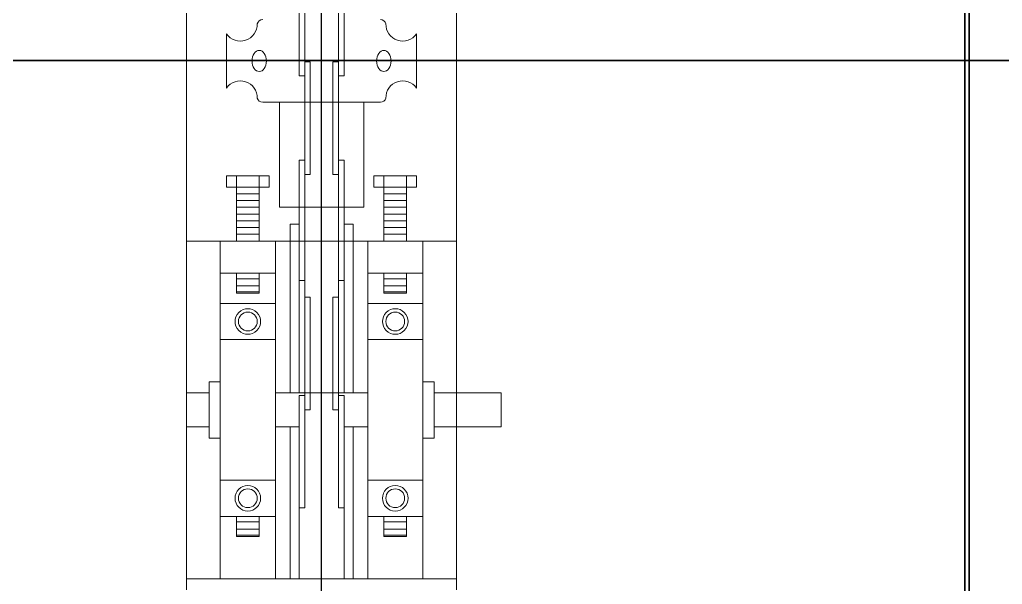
# Model space of a CAD drawing. Header units: millimetres. Extents: x -93009755325 to 1190721, y -74648 to 62868853516.
# Drawn here: x 251234 to 252151, y -26330 to -25803 of the extents above; entities that cross this region are included whole.
import ezdxf

# ---------------------------------------------------------------- set-up
doc = ezdxf.new("R2010")
doc.units = ezdxf.units.MM
doc.layers.add('WINDOW_TEXT', color=7, linetype='Continuous')

# ---------------------------------------------------------------- blocks, each defined once
blk = doc.blocks.new('asfadfadf')
at = {"lineweight": 13}
for p, q in [((-285806.23, -31391.21), (-285806.23, -31453.92)), ((-285774.75, -31391.21), (-285806.23, -31391.21)), ((-285806.23, -31391.21), (-285806.23, -31453.92)), ((-285774.75, -31391.21), (-285806.23, -31391.21)), ((-285806.23, -31391.21), (-285806.23, -31453.92)), ((-285774.75, -31391.21), (-285806.23, -31391.21)), ((-285806.23, -31391.21), (-285806.23, -31453.92)), ((-285774.75, -31391.21), (-285806.23, -31391.21)), ((-285774.75, -31391.21), (-285774.75, -31453.92)), ((-285774.75, -31391.21), (-285774.75, -31453.92)), ((-285774.75, -31391.21), (-285774.75, -31453.92)), ((-285774.75, -31391.21), (-285774.75, -31453.92)), ((-285622.59, -31432.93), (-286923.77, -31432.93)), ((-285622.59, -31432.93), (-286923.77, -31432.93)), ((-285622.59, -31432.93), (-286923.77, -31432.93)), ((-285622.59, -31432.93), (-286923.77, -31432.93)), ((-285947.89, -31432.93), (-285947.89, -31684.78)), ((-285947.89, -31432.93), (-285947.89, -31684.78)), ((-285947.89, -31432.93), (-285947.89, -31684.78)), ((-285947.89, -31432.93), (-285947.89, -31684.78)), ((-285633.09, -31432.93), (-285633.09, -31684.78)), ((-285633.09, -31432.93), (-285633.09, -31684.78)), ((-285633.09, -31432.93), (-285633.09, -31684.78)), ((-285633.09, -31432.93), (-285633.09, -31684.78)), ((-285764.25, -31453.92), (-285816.72, -31453.92)), ((-285816.72, -31453.92), (-285816.72, -31464.41)), ((-285764.25, -31453.92), (-285816.72, -31453.92)), ((-285816.72, -31453.92), (-285816.72, -31464.41)), ((-285764.25, -31453.92), (-285816.72, -31453.92)), ((-285816.72, -31453.92), (-285816.72, -31464.41)), ((-285764.25, -31453.92), (-285816.72, -31453.92)), ((-285816.72, -31453.92), (-285816.72, -31464.41)), ((-285764.25, -31453.92), (-285764.25, -31464.41)), ((-285764.25, -31453.92), (-285764.25, -31464.41)), ((-285764.25, -31453.92), (-285764.25, -31464.41)), ((-285764.25, -31453.92), (-285764.25, -31464.41)), ((-286090.48, -31470.24), (-286141.08, -31470.24)), ((-286090.48, -31470.24), (-286141.08, -31470.24)), ((-286090.48, -31470.24), (-286141.08, -31470.24)), ((-286090.48, -31470.24), (-286141.08, -31470.24)), ((-286008.75, -31500.62), (-286008.75, -31470.19)), ((-285998.25, -31470.19), (-286008.75, -31470.19)), ((-286008.75, -31500.62), (-286008.75, -31470.19)), ((-285998.25, -31470.19), (-286008.75, -31470.19)), ((-286008.75, -31500.62), (-286008.75, -31470.19)), ((-285998.25, -31470.19), (-286008.75, -31470.19)), ((-286008.75, -31500.62), (-286008.75, -31470.19)), ((-285998.25, -31470.19), (-286008.75, -31470.19)), ((-285998.25, -31500.62), (-285998.25, -31470.19)), ((-285998.25, -31500.62), (-285998.25, -31470.19)), ((-285998.25, -31500.62), (-285998.25, -31470.19)), ((-285998.25, -31500.62), (-285998.25, -31470.19)), ((-285633.09, -31464.41), (-285947.89, -31464.41)), ((-285633.09, -31464.41), (-285947.89, -31464.41)), ((-285633.09, -31464.41), (-285947.89, -31464.41)), ((-285633.09, -31464.41), (-285947.89, -31464.41)), ((-285917.92, -31515.83), (-285917.92, -31464.41)), ((-285917.92, -31515.83), (-285917.92, -31464.41)), ((-285917.92, -31515.83), (-285917.92, -31464.41)), ((-285917.92, -31515.83), (-285917.92, -31464.41)), ((-285889.79, -31515.83), (-285889.79, -31464.41)), ((-285889.79, -31515.83), (-285889.79, -31464.41)), ((-285889.79, -31515.83), (-285889.79, -31464.41)), ((-285889.79, -31515.83), (-285889.79, -31464.41)), ((-285855.96, -31515.83), (-285855.96, -31464.41)), ((-285855.96, -31515.83), (-285855.96, -31464.41)), ((-285855.96, -31515.83), (-285855.96, -31464.41)), ((-285855.96, -31515.83), (-285855.96, -31464.41)), ((-285725.01, -31515.83), (-285725.01, -31464.41)), ((-285725.01, -31515.83), (-285725.01, -31464.41)), ((-285725.01, -31515.83), (-285725.01, -31464.41)), ((-285725.01, -31515.83), (-285725.01, -31464.41)), ((-285691.18, -31515.83), (-285691.18, -31464.41)), ((-285691.18, -31515.83), (-285691.18, -31464.41)), ((-285691.18, -31515.83), (-285691.18, -31464.41)), ((-285691.18, -31515.83), (-285691.18, -31464.41)), ((-286008.75, -31479.63), (-286008.75, -31510.06)), ((-285998.25, -31479.63), (-286008.75, -31479.63)), ((-286008.75, -31479.63), (-286008.75, -31510.06)), ((-285998.25, -31479.63), (-286008.75, -31479.63)), ((-286008.75, -31479.63), (-286008.75, -31510.06)), ((-285998.25, -31479.63), (-286008.75, -31479.63)), ((-286008.75, -31479.63), (-286008.75, -31510.06)), ((-285998.25, -31479.63), (-286008.75, -31479.63)), ((-285947.89, -31479.63), (-285998.25, -31479.63)), ((-285998.25, -31479.63), (-285998.25, -31510.06)), ((-285947.89, -31479.63), (-285998.25, -31479.63)), ((-285998.25, -31479.63), (-285998.25, -31510.06)), ((-285947.89, -31479.63), (-285998.25, -31479.63)), ((-285998.25, -31479.63), (-285998.25, -31510.06)), ((-285947.89, -31479.63), (-285998.25, -31479.63)), ((-285998.25, -31479.63), (-285998.25, -31510.06)), ((-285991.96, -31500.62), (-285991.96, -31479.63)), ((-285991.96, -31500.62), (-285991.96, -31479.63)), ((-285991.96, -31500.62), (-285991.96, -31479.63)), ((-285991.96, -31500.62), (-285991.96, -31479.63)), ((-285985.66, -31500.62), (-285985.66, -31479.63)), ((-285985.66, -31500.62), (-285985.66, -31479.63)), ((-285985.66, -31500.62), (-285985.66, -31479.63)), ((-285985.66, -31500.62), (-285985.66, -31479.63)), ((-285979.37, -31500.62), (-285979.37, -31479.63)), ((-285979.37, -31500.62), (-285979.37, -31479.63)), ((-285979.37, -31500.62), (-285979.37, -31479.63)), ((-285979.37, -31500.62), (-285979.37, -31479.63)), ((-285973.07, -31500.62), (-285973.07, -31479.63)), ((-285973.07, -31500.62), (-285973.07, -31479.63)), ((-285973.07, -31500.62), (-285973.07, -31479.63)), ((-285973.07, -31500.62), (-285973.07, -31479.63)), ((-285966.77, -31500.62), (-285966.77, -31479.63)), ((-285966.77, -31500.62), (-285966.77, -31479.63)), ((-285966.77, -31500.62), (-285966.77, -31479.63)), ((-285966.77, -31500.62), (-285966.77, -31479.63)), ((-285960.48, -31500.62), (-285960.48, -31479.63)), ((-285960.48, -31500.62), (-285960.48, -31479.63)), ((-285960.48, -31500.62), (-285960.48, -31479.63)), ((-285960.48, -31500.62), (-285960.48, -31479.63)), ((-285954.18, -31500.62), (-285954.18, -31479.63)), ((-285954.18, -31500.62), (-285954.18, -31479.63)), ((-285954.18, -31500.62), (-285954.18, -31479.63)), ((-285954.18, -31500.62), (-285954.18, -31479.63)), ((-285917.92, -31479.63), (-285899.16, -31479.63)), ((-285917.92, -31479.63), (-285899.16, -31479.63)), ((-285917.92, -31479.63), (-285899.16, -31479.63)), ((-285917.92, -31479.63), (-285899.16, -31479.63)), ((-285912.7, -31500.62), (-285912.7, -31479.63)), ((-285912.7, -31500.62), (-285912.7, -31479.63)), ((-285912.7, -31500.62), (-285912.7, -31479.63)), ((-285912.7, -31500.62), (-285912.7, -31479.63)), ((-285906.12, -31500.62), (-285906.12, -31479.63)), ((-285906.12, -31500.62), (-285906.12, -31479.63)), ((-285906.12, -31500.62), (-285906.12, -31479.63)), ((-285906.12, -31500.62), (-285906.12, -31479.63)), ((-285900.57, -31500.62), (-285900.57, -31479.63)), ((-285900.57, -31500.62), (-285900.57, -31479.63)), ((-285900.57, -31500.62), (-285900.57, -31479.63)), ((-285900.57, -31500.62), (-285900.57, -31479.63)), ((-285899.16, -31500.62), (-285899.16, -31479.63)), ((-285899.16, -31500.62), (-285899.16, -31479.63)), ((-285899.16, -31500.62), (-285899.16, -31479.63)), ((-285899.16, -31500.62), (-285899.16, -31479.63)), ((-285691.18, -31479.63), (-285672.42, -31479.63)), ((-285691.18, -31479.63), (-285672.42, -31479.63)), ((-285691.18, -31479.63), (-285672.42, -31479.63)), ((-285691.18, -31479.63), (-285672.42, -31479.63)), ((-285685.96, -31500.62), (-285685.96, -31479.63)), ((-285685.96, -31500.62), (-285685.96, -31479.63)), ((-285685.96, -31500.62), (-285685.96, -31479.63)), ((-285685.96, -31500.62), (-285685.96, -31479.63)), ((-285679.37, -31500.62), (-285679.37, -31479.63)), ((-285679.37, -31500.62), (-285679.37, -31479.63)), ((-285679.37, -31500.62), (-285679.37, -31479.63)), ((-285679.37, -31500.62), (-285679.37, -31479.63)), ((-285673.83, -31500.62), (-285673.83, -31479.63)), ((-285673.83, -31500.62), (-285673.83, -31479.63)), ((-285673.83, -31500.62), (-285673.83, -31479.63)), ((-285673.83, -31500.62), (-285673.83, -31479.63)), ((-285672.42, -31500.62), (-285672.42, -31479.63)), ((-285672.42, -31500.62), (-285672.42, -31479.63)), ((-285672.42, -31500.62), (-285672.42, -31479.63)), ((-285672.42, -31500.62), (-285672.42, -31479.63)), ((-285998.25, -31500.62), (-286008.75, -31500.62)), ((-285998.25, -31500.62), (-286008.75, -31500.62)), ((-285998.25, -31500.62), (-286008.75, -31500.62)), ((-285998.25, -31500.62), (-286008.75, -31500.62)), ((-285947.89, -31500.62), (-285998.25, -31500.62)), ((-285947.89, -31500.62), (-285998.25, -31500.62)), ((-285947.89, -31500.62), (-285998.25, -31500.62)), ((-285947.89, -31500.62), (-285998.25, -31500.62)), ((-285917.92, -31500.62), (-285899.16, -31500.62)), ((-285917.92, -31500.62), (-285899.16, -31500.62)), ((-285917.92, -31500.62), (-285899.16, -31500.62)), ((-285917.92, -31500.62), (-285899.16, -31500.62)), ((-285691.18, -31500.62), (-285672.42, -31500.62)), ((-285691.18, -31500.62), (-285672.42, -31500.62)), ((-285691.18, -31500.62), (-285672.42, -31500.62)), ((-285691.18, -31500.62), (-285672.42, -31500.62)), ((-286077.27, -31503.97), (-286077.27, -31519.55)), ((-286077.27, -31503.97), (-286077.27, -31519.55)), ((-286077.27, -31503.97), (-286077.27, -31519.55)), ((-286077.27, -31503.97), (-286077.27, -31519.55)), ((-285998.25, -31510.06), (-286008.75, -31510.06)), ((-285998.25, -31510.06), (-286008.75, -31510.06)), ((-285998.25, -31510.06), (-286008.75, -31510.06)), ((-285998.25, -31510.06), (-286008.75, -31510.06)), ((-285633.09, -31515.83), (-285947.89, -31515.83)), ((-285633.09, -31515.83), (-285947.89, -31515.83)), ((-285633.09, -31515.83), (-285947.89, -31515.83)), ((-285633.09, -31515.83), (-285947.89, -31515.83)), ((-285806.23, -31515.83), (-285806.23, -31601.88)), ((-285806.23, -31515.83), (-285806.23, -31601.88)), ((-285806.23, -31515.83), (-285806.23, -31601.88)), ((-285806.23, -31515.83), (-285806.23, -31601.88)), ((-285774.75, -31515.83), (-285774.75, -31537.87)), ((-285774.75, -31515.83), (-285774.75, -31537.87)), ((-285774.75, -31515.83), (-285774.75, -31537.87)), ((-285774.75, -31515.83), (-285774.75, -31537.87)), ((-286077.27, -31519.55), (-286077.27, -31601.06)), ((-285979.37, -31519.55), (-286077.27, -31519.55)), ((-286077.27, -31519.55), (-286077.27, -31601.06)), ((-285979.37, -31519.55), (-286077.27, -31519.55)), ((-286077.27, -31519.55), (-286077.27, -31601.06)), ((-285979.37, -31519.55), (-286077.27, -31519.55)), ((-286077.27, -31519.55), (-286077.27, -31601.06)), ((-285979.37, -31519.55), (-286077.27, -31519.55)), ((-285979.37, -31519.55), (-285979.37, -31598.16)), ((-285979.37, -31519.55), (-285979.37, -31598.16)), ((-285979.37, -31519.55), (-285979.37, -31598.16)), ((-285979.37, -31519.55), (-285979.37, -31598.16)), ((-285963.63, -31529.47), (-285806.23, -31529.47)), ((-285963.63, -31537.87), (-285963.63, -31529.47)), ((-285963.63, -31529.47), (-285806.23, -31529.47)), ((-285963.63, -31537.87), (-285963.63, -31529.47)), ((-285963.63, -31529.47), (-285806.23, -31529.47)), ((-285963.63, -31537.87), (-285963.63, -31529.47)), ((-285963.63, -31529.47), (-285806.23, -31529.47)), ((-285963.63, -31537.87), (-285963.63, -31529.47)), ((-285806.23, -31529.47), (-285806.23, -31537.87)), ((-285806.23, -31529.47), (-285806.23, -31537.87)), ((-285806.23, -31529.47), (-285806.23, -31537.87)), ((-285806.23, -31529.47), (-285806.23, -31537.87)), ((-285774.75, -31529.47), (-285633.09, -31529.47)), ((-285774.75, -31529.47), (-285633.09, -31529.47)), ((-285774.75, -31529.47), (-285633.09, -31529.47)), ((-285774.75, -31529.47), (-285633.09, -31529.47)), ((-285633.09, -31529.47), (-285633.09, -31537.87)), ((-285633.09, -31529.47), (-285633.09, -31537.87)), ((-285633.09, -31529.47), (-285633.09, -31537.87)), ((-285633.09, -31529.47), (-285633.09, -31537.87)), ((-286206.96, -31537.87), (-286102.02, -31537.87)), ((-286206.96, -31537.87), (-286102.02, -31537.87)), ((-286206.96, -31537.87), (-286102.02, -31537.87)), ((-286206.96, -31537.87), (-286102.02, -31537.87)), ((-286102.02, -31543.11), (-286206.96, -31543.11)), ((-286102.02, -31543.11), (-286206.96, -31543.11)), ((-286102.02, -31543.11), (-286206.96, -31543.11)), ((-286102.02, -31543.11), (-286206.96, -31543.11)), ((-286114.84, -31548.36), (-286114.84, -31543.11)), ((-286114.84, -31543.11), (-286009.91, -31543.11)), ((-286114.84, -31548.36), (-286114.84, -31543.11)), ((-286114.84, -31543.11), (-286009.91, -31543.11)), ((-286114.84, -31548.36), (-286114.84, -31543.11)), ((-286114.84, -31543.11), (-286009.91, -31543.11)), ((-286114.84, -31548.36), (-286114.84, -31543.11)), ((-286114.84, -31543.11), (-286009.91, -31543.11)), ((-286102.02, -31537.87), (-286102.02, -31543.11)), ((-286102.02, -31537.87), (-286102.02, -31543.11)), ((-286102.02, -31537.87), (-286102.02, -31543.11)), ((-286102.02, -31537.87), (-286102.02, -31543.11)), ((-286023.44, -31543.11), (-286023.44, -31537.87)), ((-286023.44, -31537.87), (-285911.16, -31537.87)), ((-286023.44, -31543.11), (-286023.44, -31537.87)), ((-286023.44, -31537.87), (-285911.16, -31537.87)), ((-286023.44, -31543.11), (-286023.44, -31537.87)), ((-286023.44, -31537.87), (-285911.16, -31537.87)), ((-286023.44, -31543.11), (-286023.44, -31537.87)), ((-286023.44, -31537.87), (-285911.16, -31537.87)), ((-285911.16, -31543.11), (-286023.44, -31543.11)), ((-285911.16, -31543.11), (-286023.44, -31543.11)), ((-285911.16, -31543.11), (-286023.44, -31543.11)), ((-285911.16, -31543.11), (-286023.44, -31543.11)), ((-286009.91, -31543.11), (-286009.91, -31548.36)), ((-286009.91, -31543.11), (-286009.91, -31548.36)), ((-286009.91, -31543.11), (-286009.91, -31548.36)), ((-286009.91, -31543.11), (-286009.91, -31548.36)), ((-285806.23, -31537.87), (-285963.63, -31537.87)), ((-285806.23, -31537.87), (-285963.63, -31537.87)), ((-285806.23, -31537.87), (-285963.63, -31537.87)), ((-285806.23, -31537.87), (-285963.63, -31537.87)), ((-285911.16, -31537.87), (-285911.16, -31543.11)), ((-285911.16, -31543.11), (-285911.16, -31537.87)), ((-285911.16, -31537.87), (-285806.23, -31537.87)), ((-285911.16, -31537.87), (-285911.16, -31543.11)), ((-285911.16, -31543.11), (-285911.16, -31537.87)), ((-285911.16, -31537.87), (-285806.23, -31537.87)), ((-285911.16, -31537.87), (-285911.16, -31543.11)), ((-285911.16, -31543.11), (-285911.16, -31537.87)), ((-285911.16, -31537.87), (-285806.23, -31537.87)), ((-285911.16, -31537.87), (-285911.16, -31543.11)), ((-285911.16, -31543.11), (-285911.16, -31537.87)), ((-285911.16, -31537.87), (-285806.23, -31537.87)), ((-285806.23, -31543.11), (-285911.16, -31543.11)), ((-285806.23, -31543.11), (-285911.16, -31543.11)), ((-285806.23, -31543.11), (-285911.16, -31543.11)), ((-285806.23, -31543.11), (-285911.16, -31543.11)), ((-285895.42, -31548.36), (-285895.42, -31543.11)), ((-285895.42, -31543.11), (-285790.49, -31543.11)), ((-285895.42, -31548.36), (-285895.42, -31543.11)), ((-285895.42, -31543.11), (-285790.49, -31543.11)), ((-285895.42, -31548.36), (-285895.42, -31543.11)), ((-285895.42, -31543.11), (-285790.49, -31543.11)), ((-285895.42, -31548.36), (-285895.42, -31543.11)), ((-285895.42, -31543.11), (-285790.49, -31543.11)), ((-285806.23, -31537.87), (-285806.23, -31543.11)), ((-285806.23, -31537.87), (-285806.23, -31543.11)), ((-285806.23, -31537.87), (-285806.23, -31543.11)), ((-285806.23, -31537.87), (-285806.23, -31543.11)), ((-285804.02, -31543.11), (-285804.02, -31537.87)), ((-285804.02, -31537.87), (-285699.08, -31537.87)), ((-285804.02, -31543.11), (-285804.02, -31537.87)), ((-285804.02, -31537.87), (-285699.08, -31537.87)), ((-285804.02, -31543.11), (-285804.02, -31537.87)), ((-285804.02, -31537.87), (-285699.08, -31537.87)), ((-285804.02, -31543.11), (-285804.02, -31537.87)), ((-285804.02, -31537.87), (-285699.08, -31537.87)), ((-285699.08, -31543.11), (-285804.02, -31543.11)), ((-285699.08, -31543.11), (-285804.02, -31543.11)), ((-285699.08, -31543.11), (-285804.02, -31543.11)), ((-285699.08, -31543.11), (-285804.02, -31543.11)), ((-285633.09, -31537.87), (-285790.49, -31537.87)), ((-285633.09, -31537.87), (-285790.49, -31537.87)), ((-285633.09, -31537.87), (-285790.49, -31537.87)), ((-285633.09, -31537.87), (-285790.49, -31537.87)), ((-285790.49, -31543.11), (-285790.49, -31548.36)), ((-285790.49, -31543.11), (-285790.49, -31548.36)), ((-285790.49, -31543.11), (-285790.49, -31548.36)), ((-285790.49, -31543.11), (-285790.49, -31548.36)), ((-285699.08, -31537.87), (-285699.08, -31543.11)), ((-285699.08, -31537.87), (-285699.08, -31543.11)), ((-285699.08, -31537.87), (-285699.08, -31543.11)), ((-285699.08, -31537.87), (-285699.08, -31543.11)), ((-286009.91, -31548.36), (-286114.84, -31548.36)), ((-286009.91, -31548.36), (-286114.84, -31548.36)), ((-286009.91, -31548.36), (-286114.84, -31548.36)), ((-286009.91, -31548.36), (-286114.84, -31548.36)), ((-285790.49, -31548.36), (-285895.42, -31548.36)), ((-285790.49, -31548.36), (-285895.42, -31548.36)), ((-285790.49, -31548.36), (-285895.42, -31548.36)), ((-285790.49, -31548.36), (-285895.42, -31548.36)), ((-286114.84, -31569.35), (-286114.84, -31574.59)), ((-286009.91, -31569.35), (-286114.84, -31569.35)), ((-286114.84, -31569.35), (-286114.84, -31574.59)), ((-286009.91, -31569.35), (-286114.84, -31569.35)), ((-286114.84, -31569.35), (-286114.84, -31574.59)), ((-286009.91, -31569.35), (-286114.84, -31569.35)), ((-286114.84, -31569.35), (-286114.84, -31574.59)), ((-286009.91, -31569.35), (-286114.84, -31569.35)), ((-286009.91, -31574.59), (-286009.91, -31569.35)), ((-286009.91, -31574.59), (-286009.91, -31569.35)), ((-286009.91, -31574.59), (-286009.91, -31569.35)), ((-286009.91, -31574.59), (-286009.91, -31569.35)), ((-285895.42, -31569.35), (-285895.42, -31574.59)), ((-285790.49, -31569.35), (-285895.42, -31569.35)), ((-285895.42, -31569.35), (-285895.42, -31574.59)), ((-285790.49, -31569.35), (-285895.42, -31569.35)), ((-285895.42, -31569.35), (-285895.42, -31574.59)), ((-285790.49, -31569.35), (-285895.42, -31569.35)), ((-285895.42, -31569.35), (-285895.42, -31574.59)), ((-285790.49, -31569.35), (-285895.42, -31569.35)), ((-285790.49, -31574.59), (-285790.49, -31569.35)), ((-285790.49, -31574.59), (-285790.49, -31569.35)), ((-285790.49, -31574.59), (-285790.49, -31569.35)), ((-285790.49, -31574.59), (-285790.49, -31569.35)), ((-286102.02, -31574.59), (-286206.96, -31574.59)), ((-286102.02, -31574.59), (-286206.96, -31574.59)), ((-286102.02, -31574.59), (-286206.96, -31574.59)), ((-286102.02, -31574.59), (-286206.96, -31574.59)), ((-286206.96, -31579.84), (-286102.02, -31579.84)), ((-286206.96, -31579.84), (-286102.02, -31579.84)), ((-286206.96, -31579.84), (-286102.02, -31579.84)), ((-286206.96, -31579.84), (-286102.02, -31579.84)), ((-286114.84, -31574.59), (-286009.91, -31574.59)), ((-286114.84, -31574.59), (-286009.91, -31574.59)), ((-286114.84, -31574.59), (-286009.91, -31574.59)), ((-286114.84, -31574.59), (-286009.91, -31574.59)), ((-286102.02, -31579.84), (-286102.02, -31574.59)), ((-286102.02, -31579.84), (-286102.02, -31574.59)), ((-286102.02, -31579.84), (-286102.02, -31574.59)), ((-286102.02, -31579.84), (-286102.02, -31574.59)), ((-286023.44, -31574.59), (-286023.44, -31579.84)), ((-285911.16, -31574.59), (-286023.44, -31574.59)), ((-286023.44, -31574.59), (-286023.44, -31579.84)), ((-285911.16, -31574.59), (-286023.44, -31574.59)), ((-286023.44, -31574.59), (-286023.44, -31579.84)), ((-285911.16, -31574.59), (-286023.44, -31574.59)), ((-286023.44, -31574.59), (-286023.44, -31579.84)), ((-285911.16, -31574.59), (-286023.44, -31574.59)), ((-286023.44, -31579.84), (-285911.16, -31579.84)), ((-286023.44, -31579.84), (-285911.16, -31579.84)), ((-286023.44, -31579.84), (-285911.16, -31579.84)), ((-286023.44, -31579.84), (-285911.16, -31579.84)), ((-285963.63, -31579.84), (-285963.63, -31588.24)), ((-285806.23, -31579.84), (-285963.63, -31579.84)), ((-285963.63, -31579.84), (-285963.63, -31588.24)), ((-285806.23, -31579.84), (-285963.63, -31579.84)), ((-285963.63, -31579.84), (-285963.63, -31588.24)), ((-285806.23, -31579.84), (-285963.63, -31579.84)), ((-285963.63, -31579.84), (-285963.63, -31588.24)), ((-285806.23, -31579.84), (-285963.63, -31579.84)), ((-285911.16, -31579.84), (-285911.16, -31574.59)), ((-285911.16, -31574.59), (-285911.16, -31579.84)), ((-285806.23, -31574.59), (-285911.16, -31574.59)), ((-285911.16, -31579.84), (-285911.16, -31574.59)), ((-285911.16, -31574.59), (-285911.16, -31579.84)), ((-285806.23, -31574.59), (-285911.16, -31574.59)), ((-285911.16, -31579.84), (-285911.16, -31574.59)), ((-285911.16, -31574.59), (-285911.16, -31579.84)), ((-285806.23, -31574.59), (-285911.16, -31574.59)), ((-285911.16, -31579.84), (-285911.16, -31574.59)), ((-285911.16, -31574.59), (-285911.16, -31579.84)), ((-285806.23, -31574.59), (-285911.16, -31574.59)), ((-285911.16, -31579.84), (-285806.23, -31579.84)), ((-285911.16, -31579.84), (-285806.23, -31579.84)), ((-285911.16, -31579.84), (-285806.23, -31579.84)), ((-285911.16, -31579.84), (-285806.23, -31579.84)), ((-285895.42, -31574.59), (-285790.49, -31574.59)), ((-285895.42, -31574.59), (-285790.49, -31574.59)), ((-285895.42, -31574.59), (-285790.49, -31574.59)), ((-285895.42, -31574.59), (-285790.49, -31574.59)), ((-285806.23, -31579.84), (-285806.23, -31574.59)), ((-285806.23, -31579.84), (-285806.23, -31574.59)), ((-285806.23, -31579.84), (-285806.23, -31574.59)), ((-285806.23, -31579.84), (-285806.23, -31574.59)), ((-285806.23, -31588.24), (-285806.23, -31579.84)), ((-285806.23, -31588.24), (-285806.23, -31579.84)), ((-285806.23, -31588.24), (-285806.23, -31579.84)), ((-285806.23, -31588.24), (-285806.23, -31579.84)), ((-285804.02, -31574.59), (-285804.02, -31579.84)), ((-285699.08, -31574.59), (-285804.02, -31574.59)), ((-285804.02, -31574.59), (-285804.02, -31579.84)), ((-285699.08, -31574.59), (-285804.02, -31574.59)), ((-285804.02, -31574.59), (-285804.02, -31579.84)), ((-285699.08, -31574.59), (-285804.02, -31574.59)), ((-285804.02, -31574.59), (-285804.02, -31579.84)), ((-285699.08, -31574.59), (-285804.02, -31574.59)), ((-285804.02, -31579.84), (-285699.08, -31579.84)), ((-285804.02, -31579.84), (-285699.08, -31579.84)), ((-285804.02, -31579.84), (-285699.08, -31579.84)), ((-285804.02, -31579.84), (-285699.08, -31579.84)), ((-285633.09, -31579.84), (-285790.49, -31579.84)), ((-285633.09, -31579.84), (-285790.49, -31579.84)), ((-285633.09, -31579.84), (-285790.49, -31579.84)), ((-285633.09, -31579.84), (-285790.49, -31579.84)), ((-285774.75, -31579.84), (-285774.75, -31601.88)), ((-285774.75, -31579.84), (-285774.75, -31601.88)), ((-285774.75, -31579.84), (-285774.75, -31601.88)), ((-285774.75, -31579.84), (-285774.75, -31601.88)), ((-285699.08, -31579.84), (-285699.08, -31574.59)), ((-285699.08, -31579.84), (-285699.08, -31574.59)), ((-285699.08, -31579.84), (-285699.08, -31574.59)), ((-285699.08, -31579.84), (-285699.08, -31574.59)), ((-285633.09, -31588.24), (-285633.09, -31579.84)), ((-285633.09, -31588.24), (-285633.09, -31579.84)), ((-285633.09, -31588.24), (-285633.09, -31579.84)), ((-285633.09, -31588.24), (-285633.09, -31579.84)), ((-285963.63, -31588.24), (-285806.23, -31588.24)), ((-285963.63, -31588.24), (-285806.23, -31588.24)), ((-285963.63, -31588.24), (-285806.23, -31588.24)), ((-285963.63, -31588.24), (-285806.23, -31588.24)), ((-285774.75, -31588.24), (-285633.09, -31588.24)), ((-285774.75, -31588.24), (-285633.09, -31588.24)), ((-285774.75, -31588.24), (-285633.09, -31588.24)), ((-285774.75, -31588.24), (-285633.09, -31588.24)), ((-286077.27, -31613.74), (-286077.27, -31598.16)), ((-285979.37, -31598.16), (-286077.27, -31598.16)), ((-286077.27, -31613.74), (-286077.27, -31598.16)), ((-285979.37, -31598.16), (-286077.27, -31598.16)), ((-286077.27, -31613.74), (-286077.27, -31598.16)), ((-285979.37, -31598.16), (-286077.27, -31598.16)), ((-286077.27, -31613.74), (-286077.27, -31598.16)), ((-285979.37, -31598.16), (-286077.27, -31598.16)), ((-286008.75, -31638.08), (-286008.75, -31607.65)), ((-285998.25, -31607.65), (-286008.75, -31607.65)), ((-286008.75, -31638.08), (-286008.75, -31607.65)), ((-285998.25, -31607.65), (-286008.75, -31607.65)), ((-286008.75, -31638.08), (-286008.75, -31607.65)), ((-285998.25, -31607.65), (-286008.75, -31607.65)), ((-286008.75, -31638.08), (-286008.75, -31607.65)), ((-285998.25, -31607.65), (-286008.75, -31607.65)), ((-285998.25, -31638.08), (-285998.25, -31607.65)), ((-285998.25, -31638.08), (-285998.25, -31607.65)), ((-285998.25, -31638.08), (-285998.25, -31607.65)), ((-285998.25, -31638.08), (-285998.25, -31607.65)), ((-285633.09, -31601.88), (-285947.89, -31601.88)), ((-285633.09, -31601.88), (-285947.89, -31601.88)), ((-285633.09, -31601.88), (-285947.89, -31601.88)), ((-285633.09, -31601.88), (-285947.89, -31601.88)), ((-285917.92, -31601.88), (-285917.92, -31653.3)), ((-285917.92, -31601.88), (-285917.92, -31653.3)), ((-285917.92, -31601.88), (-285917.92, -31653.3)), ((-285917.92, -31601.88), (-285917.92, -31653.3)), ((-285889.79, -31601.88), (-285889.79, -31653.3)), ((-285889.79, -31601.88), (-285889.79, -31653.3)), ((-285889.79, -31601.88), (-285889.79, -31653.3)), ((-285889.79, -31601.88), (-285889.79, -31653.3)), ((-285855.96, -31601.88), (-285855.96, -31653.3)), ((-285855.96, -31601.88), (-285855.96, -31653.3)), ((-285855.96, -31601.88), (-285855.96, -31653.3)), ((-285855.96, -31601.88), (-285855.96, -31653.3)), ((-285725.01, -31601.88), (-285725.01, -31653.3)), ((-285725.01, -31601.88), (-285725.01, -31653.3)), ((-285725.01, -31601.88), (-285725.01, -31653.3)), ((-285725.01, -31601.88), (-285725.01, -31653.3)), ((-285691.18, -31601.88), (-285691.18, -31653.3)), ((-285691.18, -31601.88), (-285691.18, -31653.3)), ((-285691.18, -31601.88), (-285691.18, -31653.3)), ((-285691.18, -31601.88), (-285691.18, -31653.3)), ((-286008.75, -31617.09), (-286008.75, -31647.52)), ((-285998.25, -31617.09), (-286008.75, -31617.09)), ((-286008.75, -31617.09), (-286008.75, -31647.52)), ((-285998.25, -31617.09), (-286008.75, -31617.09)), ((-286008.75, -31617.09), (-286008.75, -31647.52)), ((-285998.25, -31617.09), (-286008.75, -31617.09)), ((-286008.75, -31617.09), (-286008.75, -31647.52)), ((-285998.25, -31617.09), (-286008.75, -31617.09)), ((-285998.25, -31617.09), (-285998.25, -31647.52)), ((-285947.89, -31617.09), (-285998.25, -31617.09)), ((-285998.25, -31617.09), (-285998.25, -31647.52)), ((-285947.89, -31617.09), (-285998.25, -31617.09)), ((-285998.25, -31617.09), (-285998.25, -31647.52)), ((-285947.89, -31617.09), (-285998.25, -31617.09)), ((-285998.25, -31617.09), (-285998.25, -31647.52)), ((-285947.89, -31617.09), (-285998.25, -31617.09)), ((-285991.96, -31617.09), (-285991.96, -31638.08)), ((-285991.96, -31617.09), (-285991.96, -31638.08)), ((-285991.96, -31617.09), (-285991.96, -31638.08)), ((-285991.96, -31617.09), (-285991.96, -31638.08)), ((-285985.66, -31617.09), (-285985.66, -31638.08)), ((-285985.66, -31617.09), (-285985.66, -31638.08)), ((-285985.66, -31617.09), (-285985.66, -31638.08)), ((-285985.66, -31617.09), (-285985.66, -31638.08)), ((-285979.37, -31617.09), (-285979.37, -31638.08)), ((-285979.37, -31617.09), (-285979.37, -31638.08)), ((-285979.37, -31617.09), (-285979.37, -31638.08)), ((-285979.37, -31617.09), (-285979.37, -31638.08)), ((-285973.07, -31617.09), (-285973.07, -31638.08)), ((-285973.07, -31617.09), (-285973.07, -31638.08)), ((-285973.07, -31617.09), (-285973.07, -31638.08)), ((-285973.07, -31617.09), (-285973.07, -31638.08)), ((-285966.77, -31617.09), (-285966.77, -31638.08)), ((-285966.77, -31617.09), (-285966.77, -31638.08)), ((-285966.77, -31617.09), (-285966.77, -31638.08)), ((-285966.77, -31617.09), (-285966.77, -31638.08)), ((-285960.48, -31617.09), (-285960.48, -31638.08)), ((-285960.48, -31617.09), (-285960.48, -31638.08)), ((-285960.48, -31617.09), (-285960.48, -31638.08)), ((-285960.48, -31617.09), (-285960.48, -31638.08)), ((-285954.18, -31617.09), (-285954.18, -31638.08)), ((-285954.18, -31617.09), (-285954.18, -31638.08)), ((-285954.18, -31617.09), (-285954.18, -31638.08)), ((-285954.18, -31617.09), (-285954.18, -31638.08)), ((-285917.92, -31617.09), (-285899.16, -31617.09)), ((-285917.92, -31617.09), (-285899.16, -31617.09)), ((-285917.92, -31617.09), (-285899.16, -31617.09)), ((-285917.92, -31617.09), (-285899.16, -31617.09)), ((-285912.7, -31617.09), (-285912.7, -31638.08)), ((-285912.7, -31617.09), (-285912.7, -31638.08)), ((-285912.7, -31617.09), (-285912.7, -31638.08)), ((-285912.7, -31617.09), (-285912.7, -31638.08)), ((-285906.12, -31617.09), (-285906.12, -31638.08)), ((-285906.12, -31617.09), (-285906.12, -31638.08)), ((-285906.12, -31617.09), (-285906.12, -31638.08)), ((-285906.12, -31617.09), (-285906.12, -31638.08)), ((-285900.57, -31617.09), (-285900.57, -31638.08)), ((-285900.57, -31617.09), (-285900.57, -31638.08)), ((-285900.57, -31617.09), (-285900.57, -31638.08)), ((-285900.57, -31617.09), (-285900.57, -31638.08)), ((-285899.16, -31617.09), (-285899.16, -31638.08)), ((-285899.16, -31617.09), (-285899.16, -31638.08)), ((-285899.16, -31617.09), (-285899.16, -31638.08)), ((-285899.16, -31617.09), (-285899.16, -31638.08)), ((-285691.18, -31617.09), (-285672.42, -31617.09)), ((-285691.18, -31617.09), (-285672.42, -31617.09)), ((-285691.18, -31617.09), (-285672.42, -31617.09)), ((-285691.18, -31617.09), (-285672.42, -31617.09)), ((-285685.96, -31617.09), (-285685.96, -31638.08)), ((-285685.96, -31617.09), (-285685.96, -31638.08)), ((-285685.96, -31617.09), (-285685.96, -31638.08)), ((-285685.96, -31617.09), (-285685.96, -31638.08)), ((-285679.37, -31617.09), (-285679.37, -31638.08)), ((-285679.37, -31617.09), (-285679.37, -31638.08)), ((-285679.37, -31617.09), (-285679.37, -31638.08)), ((-285679.37, -31617.09), (-285679.37, -31638.08)), ((-285673.83, -31617.09), (-285673.83, -31638.08)), ((-285673.83, -31617.09), (-285673.83, -31638.08)), ((-285673.83, -31617.09), (-285673.83, -31638.08)), ((-285673.83, -31617.09), (-285673.83, -31638.08)), ((-285672.42, -31617.09), (-285672.42, -31638.08)), ((-285672.42, -31617.09), (-285672.42, -31638.08)), ((-285672.42, -31617.09), (-285672.42, -31638.08)), ((-285672.42, -31617.09), (-285672.42, -31638.08)), ((-285998.25, -31638.08), (-286008.75, -31638.08)), ((-285998.25, -31638.08), (-286008.75, -31638.08)), ((-285998.25, -31638.08), (-286008.75, -31638.08)), ((-285998.25, -31638.08), (-286008.75, -31638.08)), ((-285947.89, -31638.08), (-285998.25, -31638.08)), ((-285947.89, -31638.08), (-285998.25, -31638.08)), ((-285947.89, -31638.08), (-285998.25, -31638.08)), ((-285947.89, -31638.08), (-285998.25, -31638.08)), ((-285917.92, -31638.08), (-285899.16, -31638.08)), ((-285917.92, -31638.08), (-285899.16, -31638.08)), ((-285917.92, -31638.08), (-285899.16, -31638.08)), ((-285917.92, -31638.08), (-285899.16, -31638.08)), ((-285691.18, -31638.08), (-285672.42, -31638.08)), ((-285691.18, -31638.08), (-285672.42, -31638.08)), ((-285691.18, -31638.08), (-285672.42, -31638.08)), ((-285691.18, -31638.08), (-285672.42, -31638.08)), ((-286090.48, -31647.47), (-286141.08, -31647.47)), ((-286090.48, -31647.47), (-286141.08, -31647.47)), ((-286090.48, -31647.47), (-286141.08, -31647.47)), ((-286090.48, -31647.47), (-286141.08, -31647.47)), ((-285998.25, -31647.52), (-286008.75, -31647.52)), ((-285998.25, -31647.52), (-286008.75, -31647.52)), ((-285998.25, -31647.52), (-286008.75, -31647.52)), ((-285998.25, -31647.52), (-286008.75, -31647.52)), ((-285633.09, -31653.3), (-285947.89, -31653.3)), ((-285633.09, -31653.3), (-285947.89, -31653.3)), ((-285633.09, -31653.3), (-285947.89, -31653.3)), ((-285633.09, -31653.3), (-285947.89, -31653.3)), ((-285816.72, -31663.79), (-285816.72, -31653.3)), ((-285816.72, -31663.79), (-285816.72, -31653.3)), ((-285816.72, -31663.79), (-285816.72, -31653.3)), ((-285816.72, -31663.79), (-285816.72, -31653.3)), ((-285764.25, -31663.79), (-285764.25, -31653.3)), ((-285764.25, -31663.79), (-285764.25, -31653.3)), ((-285764.25, -31663.79), (-285764.25, -31653.3)), ((-285764.25, -31663.79), (-285764.25, -31653.3)), ((-285764.25, -31663.79), (-285816.72, -31663.79)), ((-285764.25, -31663.79), (-285816.72, -31663.79)), ((-285764.25, -31663.79), (-285816.72, -31663.79)), ((-285764.25, -31663.79), (-285816.72, -31663.79)), ((-285806.23, -31684.78), (-285806.23, -31663.79)), ((-285806.23, -31684.78), (-285806.23, -31663.79)), ((-285806.23, -31684.78), (-285806.23, -31663.79)), ((-285806.23, -31684.78), (-285806.23, -31663.79)), ((-285774.75, -31684.78), (-285774.75, -31663.79)), ((-285774.75, -31684.78), (-285774.75, -31663.79)), ((-285774.75, -31684.78), (-285774.75, -31663.79)), ((-285774.75, -31684.78), (-285774.75, -31663.79)), ((-285622.59, -31684.78), (-286923.77, -31684.78)), ((-285622.59, -31684.78), (-286923.77, -31684.78)), ((-285622.59, -31684.78), (-286923.77, -31684.78)), ((-285622.59, -31684.78), (-286923.77, -31684.78)), ((-285774.75, -31684.78), (-285806.23, -31684.78)), ((-285774.75, -31684.78), (-285806.23, -31684.78)), ((-285774.75, -31684.78), (-285806.23, -31684.78)), ((-285774.75, -31684.78), (-285806.23, -31684.78))]:
    blk.add_line(p, q, dxfattribs=at)
for centre, major_axis, ratio, start_param, end_param in [((-286150.14, -31483.14), (15.76, 0.11), 1, 4.687815, 7.234315), ((-286150.14, -31483.14), (15.76, 0.11), 1, 4.687815, 7.234315), ((-286150.14, -31483.14), (15.76, 0.11), 1, 4.687815, 7.234315), ((-286150.14, -31483.14), (15.76, 0.11), 1, 4.687815, 7.234315), ((-286081.42, -31483.14), (15.76, 0.18), 1, 2.172215, 4.718715), ((-286081.42, -31483.14), (15.76, 0.18), 1, 2.172215, 4.718715), ((-286081.42, -31483.14), (15.76, 0.18), 1, 2.172215, 4.718715), ((-286081.42, -31483.14), (15.76, 0.18), 1, 2.172215, 4.718715), ((-285872.88, -31490.12), (8.43, 8.43), 1, 2.356194490192272, 8.63937979737186), ((-285872.88, -31490.12), (8.43, 8.43), 1, 2.356194490192272, 8.63937979737186), ((-285872.88, -31490.12), (8.43, 8.43), 1, 2.356194490192272, 8.63937979737186), ((-285872.88, -31490.12), (8.43, 8.43), 1, 2.356194490192272, 8.63937979737186), ((-285872.88, -31490.12), (-6.2, 6.2), 1, 0.785398, 7.068583), ((-285872.88, -31490.12), (-6.2, 6.2), 1, 0.785398, 7.068583), ((-285872.88, -31490.12), (-6.2, 6.2), 1, 0.785398, 7.068583), ((-285872.88, -31490.12), (-6.2, 6.2), 1, 0.785398, 7.068583), ((-285708.1, -31490.12), (-8.43, 8.43), 1, 0.785398, 7.068583), ((-285708.1, -31490.12), (-8.43, 8.43), 1, 0.785398, 7.068583), ((-285708.1, -31490.12), (-8.43, 8.43), 1, 0.785398, 7.068583), ((-285708.1, -31490.12), (-8.43, 8.43), 1, 0.785398, 7.068583), ((-285708.1, -31490.12), (-6.2, 6.2), 1, 0.785398, 7.068583), ((-285708.1, -31490.12), (-6.2, 6.2), 1, 0.785398, 7.068583), ((-285708.1, -31490.12), (-6.2, 6.2), 1, 0.785398, 7.068583), ((-285708.1, -31490.12), (-6.2, 6.2), 1, 0.785398, 7.068583), ((-286149.05, -31503.97), (-3.71, 3.71), 1, -0.520642, 0.785398), ((-286149.05, -31503.97), (-3.71, 3.71), 1, -0.520642, 0.785398), ((-286149.05, -31503.97), (-3.71, 3.71), 1, -0.520642, 0.785398), ((-286149.05, -31503.97), (-3.71, 3.71), 1, -0.520642, 0.785398), ((-286082.51, -31503.97), (3.71, 3.71), 1, 5.497787, 6.803827), ((-286082.51, -31503.97), (3.71, 3.71), 1, 5.497787, 6.803827), ((-286082.51, -31503.97), (3.71, 3.71), 1, 5.497787, 6.803827), ((-286082.51, -31503.97), (3.71, 3.71), 1, 5.497787, 6.803827), ((-286115.78, -31616.96), (9.86, 0), 0.679611, 3.141593, 9.424778), ((-286115.78, -31616.96), (9.86, 0), 0.679611, 3.141593, 9.424778), ((-286115.78, -31616.96), (9.86, 0), 0.679611, 3.141593, 9.424778), ((-286115.78, -31616.96), (9.86, 0), 0.679611, 3.141593, 9.424778), ((-286149.05, -31613.74), (3.71, 3.71), 1, 2.356194, 3.662235), ((-286149.05, -31613.74), (3.71, 3.71), 1, 2.356194, 3.662235), ((-286149.05, -31613.74), (3.71, 3.71), 1, 2.356194, 3.662235), ((-286149.05, -31613.74), (3.71, 3.71), 1, 2.356194, 3.662235), ((-286150.14, -31634.57), (-15.76, 0.1), 1, 2.189713, 4.736213), ((-286150.14, -31634.57), (-15.76, 0.1), 1, 2.189713, 4.736213), ((-286150.14, -31634.57), (-15.76, 0.1), 1, 2.189713, 4.736213), ((-286150.14, -31634.57), (-15.76, 0.1), 1, 2.189713, 4.736213), ((-286081.42, -31634.57), (-15.76, 0.18), 1, 4.706063, 7.252563), ((-286081.42, -31634.57), (-15.76, 0.18), 1, 4.706063, 7.252563), ((-286081.42, -31634.57), (-15.76, 0.18), 1, 4.706063, 7.252563), ((-286081.42, -31634.57), (-15.76, 0.18), 1, 4.706063, 7.252563), ((-286082.51, -31613.74), (3.71, 3.71), 1, 4.191747, 5.497787), ((-286082.51, -31613.74), (3.71, 3.71), 1, 4.191747, 5.497787), ((-286082.51, -31613.74), (3.71, 3.71), 1, 4.191747, 5.497787), ((-286082.51, -31613.74), (3.71, 3.71), 1, 4.191747, 5.497787), ((-285872.88, -31627.59), (8.43, 8.43), 1, 2.356194490192272, 8.63937979737186), ((-285872.88, -31627.59), (8.43, 8.43), 1, 2.356194490192272, 8.63937979737186), ((-285872.88, -31627.59), (8.43, 8.43), 1, 2.356194490192272, 8.63937979737186), ((-285872.88, -31627.59), (8.43, 8.43), 1, 2.356194490192272, 8.63937979737186), ((-285872.88, -31627.59), (-6.2, 6.2), 1, 0.785398, 7.068583), ((-285872.88, -31627.59), (-6.2, 6.2), 1, 0.785398, 7.068583), ((-285872.88, -31627.59), (-6.2, 6.2), 1, 0.785398, 7.068583), ((-285872.88, -31627.59), (-6.2, 6.2), 1, 0.785398, 7.068583), ((-285708.1, -31627.59), (-8.43, 8.43), 1, 0.785398, 7.068583), ((-285708.1, -31627.59), (-8.43, 8.43), 1, 0.785398, 7.068583), ((-285708.1, -31627.59), (-8.43, 8.43), 1, 0.785398, 7.068583), ((-285708.1, -31627.59), (-8.43, 8.43), 1, 0.785398, 7.068583), ((-285708.1, -31627.59), (-6.2, 6.2), 1, 0.785398, 7.068583), ((-285708.1, -31627.59), (-6.2, 6.2), 1, 0.785398, 7.068583), ((-285708.1, -31627.59), (-6.2, 6.2), 1, 0.785398, 7.068583), ((-285708.1, -31627.59), (-6.2, 6.2), 1, 0.785398, 7.068583)]:
    blk.add_ellipse(centre, major_axis=major_axis, ratio=ratio, start_param=start_param, end_param=end_param, dxfattribs=at)
at = {"lineweight": 13, "extrusion": (0, 0, -1)}
blk.add_ellipse((-286115.78, -31500.75), major_axis=(-9.86, 0), ratio=0.679611, dxfattribs=at)
blk.add_ellipse((-286115.78, -31500.75), major_axis=(-9.86, 0), ratio=0.679611, dxfattribs=at)
blk.add_ellipse((-286115.78, -31500.75), major_axis=(-9.86, 0), ratio=0.679611, dxfattribs=at)
blk.add_ellipse((-286115.78, -31500.75), major_axis=(-9.86, 0), ratio=0.679611, dxfattribs=at)
blk = doc.blocks.new('srhsrhdgwagassga')
at = {"color": 5, "lineweight": 35}
for p, q in [((1221342.8, 28641.05), (1243592.3, 28641.05)), ((1221342.8, 28637.05), (1243592.3, 28637.05))]:
    blk.add_line(p, q, dxfattribs=at)
blk = doc.blocks.new('ehherhaes')
at = {"color": 0, "lineweight": 35}
blk.add_line((653144.89, 417938.9), (658644.89, 417938.9), dxfattribs=at)

msp = doc.modelspace()

# ---------------------------------------------------------------- linework, layer by layer
at = {"layer": 'WINDOW_TEXT', "color": 250, "lineweight": -3}
msp.add_line((251515.799, -26872.921), (251515.799, -4143.101), dxfattribs=at)

# ---------------------------------------------------------------- block references
at = {"color": 250, "lineweight": -3, "rotation": 270}
for name, p in [('asfadfadf', (283074.654, -311957.442)), ('srhsrhdgwagassga', (223478.75, 1216650.936))]:
    msp.add_blockref(name, p, dxfattribs=at)
at = {"color": 250, "lineweight": -3}
msp.add_blockref('ehherhaes', (-404357.944, -443780.002), dxfattribs=at)

doc.saveas('drawing.dxf')
